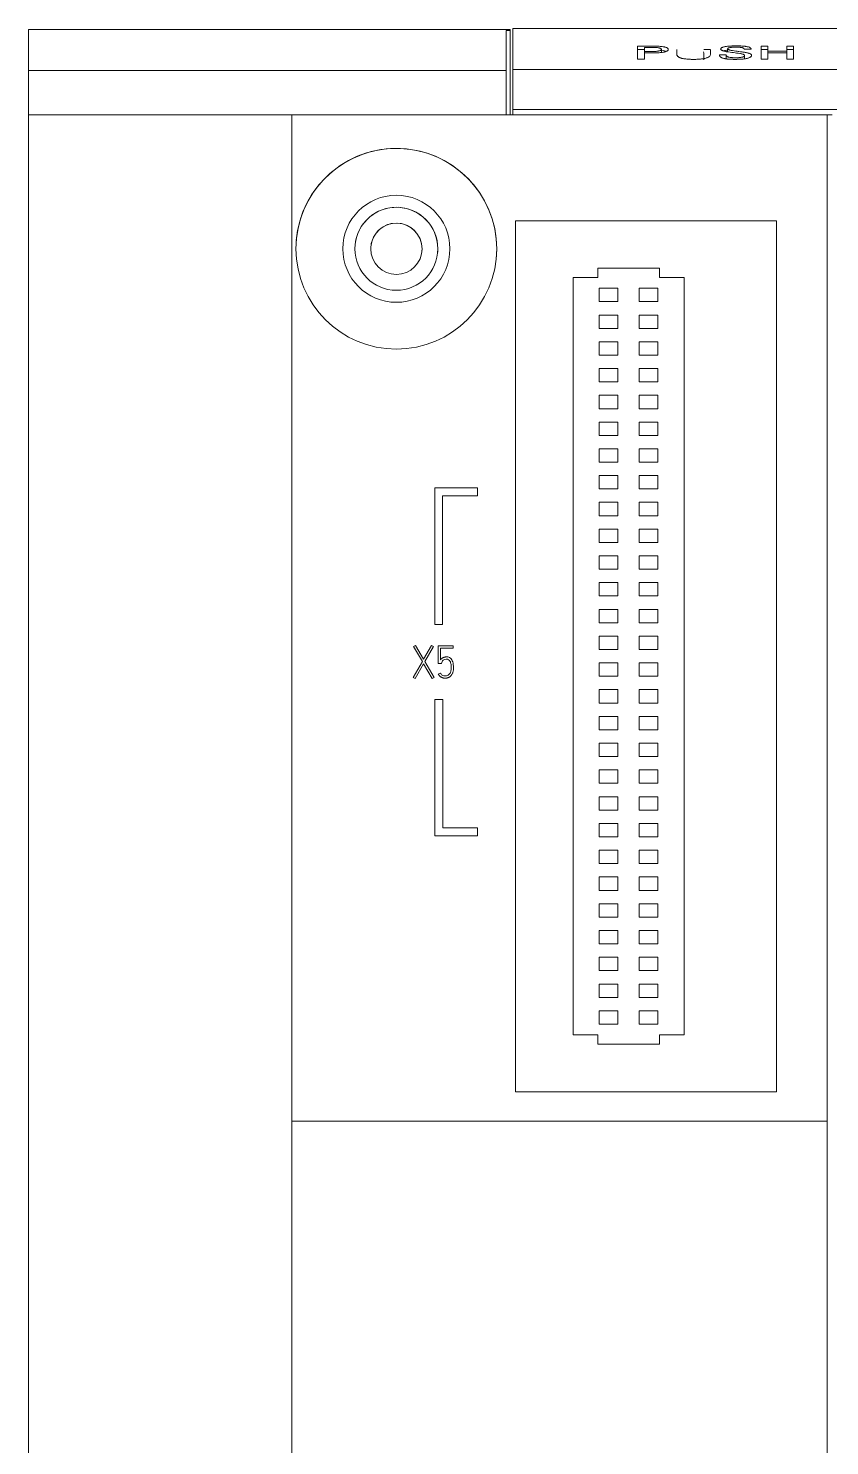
# Model space of a CAD drawing. Header units: millimetres. Extents: x 0 to 594, y 0 to 420.
# Drawn here: x 255.4 to 285.4, y 304.8 to 357.8 of the extents above; entities that cross this region are included whole.
import ezdxf

# ---------------------------------------------------------------- set-up
doc = ezdxf.new("R2010")
doc.units = ezdxf.units.MM
doc.layers.add('1', color=7, linetype='Continuous')

msp = doc.modelspace()

# ---------------------------------------------------------------- linework, layer by layer
at = {"layer": '1', "color": 7, "linetype": 'Continuous', "lineweight": 13}
for p, q in [((255.418, 357.754), (255.418, 356.21)), ((255.418, 357.754), (273.418, 357.754)), ((273.272, 357.716), (273.272, 356.21)), ((273.272, 357.716), (273.418, 357.716)), ((273.418, 357.716), (273.418, 357.754)), ((273.418, 357.716), (273.418, 354.554)), ((273.518, 356.254), (273.518, 357.791)), ((288.518, 357.791), (273.518, 357.791)), ((278.181, 357.127), (278.181, 356.643)), ((278.435, 356.925), (278.435, 357.08)), ((279.069, 356.888), (279.069, 357.005)), ((280.905, 356.995), (280.651, 356.995)), ((281.547, 357.026), (281.547, 356.916)), ((282.161, 357.008), (282.161, 357.01)), ((282.161, 357.008), (282.427, 357.008)), ((282.797, 357.127), (282.797, 356.643)), ((283.052, 357.127), (282.797, 357.127)), ((283.052, 356.995), (282.797, 356.995)), ((283.052, 356.933), (283.052, 357.127)), ((283.757, 357.127), (283.757, 356.933)), ((284.012, 357.127), (283.757, 357.127)), ((284.012, 356.995), (283.757, 356.995)), ((284.012, 356.643), (284.012, 357.127)), ((278.181, 356.643), (278.435, 356.643)), ((278.435, 356.925), (278.435, 356.872)), ((278.435, 356.643), (278.435, 356.872)), ((279.647, 356.849), (279.647, 356.926)), ((280.651, 356.617), (280.651, 356.845)), ((281.495, 356.8), (281.24, 356.8)), ((281.494, 356.793), (281.494, 356.651)), ((282.181, 356.653), (282.181, 356.775)), ((282.797, 356.643), (283.052, 356.643)), ((283.052, 356.933), (283.052, 356.88)), ((283.757, 356.933), (283.052, 356.933)), ((283.052, 356.643), (283.052, 356.88)), ((283.052, 356.88), (283.757, 356.88)), ((283.757, 356.933), (283.757, 356.88)), ((283.757, 356.88), (283.757, 356.643)), ((283.757, 356.643), (284.012, 356.643)), ((255.418, 356.21), (255.418, 354.554)), ((255.418, 356.21), (273.272, 356.21)), ((273.272, 356.21), (273.272, 354.554)), ((273.518, 354.754), (273.518, 356.254)), ((273.518, 356.254), (288.518, 356.254)), ((265.268, 354.554), (255.418, 354.554)), ((255.418, 354.554), (255.418, 272.212)), ((285.268, 354.554), (265.268, 354.554)), ((265.268, 285.052), (265.268, 354.554)), ((273.518, 354.554), (273.518, 354.754)), ((273.518, 354.754), (288.518, 354.754)), ((285.448, 354.554), (285.268, 354.554)), ((285.268, 354.554), (285.268, 285.052)), ((273.618, 350.604), (273.618, 350.604)), ((283.368, 350.604), (273.618, 350.604)), ((273.618, 350.604), (273.618, 318.054)), ((283.368, 350.604), (273.618, 350.604)), ((283.368, 350.604), (283.368, 350.604)), ((283.368, 318.054), (283.368, 350.604)), ((278.994, 348.829), (276.694, 348.829)), ((276.694, 348.829), (276.694, 348.479)), ((278.994, 348.479), (278.994, 348.829)), ((275.769, 348.479), (275.769, 320.179)), ((276.694, 348.479), (275.769, 348.479)), ((276.744, 348.079), (276.744, 348.079)), ((277.444, 348.079), (276.744, 348.079)), ((276.744, 348.079), (276.744, 347.579)), ((277.444, 348.079), (276.744, 348.079)), ((277.444, 348.079), (277.444, 348.079)), ((277.444, 347.579), (277.444, 348.079)), ((278.244, 348.079), (278.244, 348.079)), ((278.944, 348.079), (278.244, 348.079)), ((278.244, 348.079), (278.244, 347.579)), ((278.944, 348.079), (278.244, 348.079)), ((278.944, 348.079), (278.944, 348.079)), ((278.944, 347.579), (278.944, 348.079)), ((279.919, 348.479), (278.994, 348.479)), ((279.919, 320.179), (279.919, 348.479)), ((276.744, 347.579), (277.444, 347.579)), ((278.244, 347.579), (278.944, 347.579)), ((276.744, 347.079), (276.744, 347.079)), ((277.444, 347.079), (276.744, 347.079)), ((276.744, 347.079), (276.744, 346.579)), ((277.444, 347.079), (276.744, 347.079)), ((277.444, 347.079), (277.444, 347.079)), ((277.444, 346.579), (277.444, 347.079)), ((278.244, 347.079), (278.244, 347.079)), ((278.944, 347.079), (278.244, 347.079)), ((278.244, 347.079), (278.244, 346.579)), ((278.944, 347.079), (278.244, 347.079)), ((278.944, 347.079), (278.944, 347.079)), ((278.944, 346.579), (278.944, 347.079)), ((276.744, 346.579), (277.444, 346.579)), ((278.244, 346.579), (278.944, 346.579)), ((276.744, 346.079), (276.744, 346.079)), ((277.444, 346.079), (276.744, 346.079)), ((276.744, 346.079), (276.744, 345.579)), ((277.444, 346.079), (276.744, 346.079)), ((277.444, 346.079), (277.444, 346.079)), ((277.444, 345.579), (277.444, 346.079)), ((278.244, 346.079), (278.244, 346.079)), ((278.944, 346.079), (278.244, 346.079)), ((278.244, 346.079), (278.244, 345.579)), ((278.944, 346.079), (278.244, 346.079)), ((278.944, 346.079), (278.944, 346.079)), ((278.944, 345.579), (278.944, 346.079)), ((276.744, 345.579), (277.444, 345.579)), ((278.244, 345.579), (278.944, 345.579)), ((276.744, 345.079), (276.744, 345.079)), ((277.444, 345.079), (276.744, 345.079)), ((276.744, 345.079), (276.744, 344.579)), ((277.444, 345.079), (276.744, 345.079)), ((277.444, 345.079), (277.444, 345.079)), ((277.444, 344.579), (277.444, 345.079)), ((278.244, 345.079), (278.244, 345.079)), ((278.944, 345.079), (278.244, 345.079)), ((278.244, 345.079), (278.244, 344.579)), ((278.944, 345.079), (278.244, 345.079)), ((278.944, 345.079), (278.944, 345.079)), ((278.944, 344.579), (278.944, 345.079)), ((276.744, 344.579), (277.444, 344.579)), ((278.244, 344.579), (278.944, 344.579)), ((276.744, 344.079), (276.744, 344.079)), ((277.444, 344.079), (276.744, 344.079)), ((276.744, 344.079), (276.744, 343.579)), ((277.444, 344.079), (276.744, 344.079)), ((277.444, 344.079), (277.444, 344.079)), ((277.444, 343.579), (277.444, 344.079)), ((278.244, 344.079), (278.244, 344.079)), ((278.944, 344.079), (278.244, 344.079)), ((278.244, 344.079), (278.244, 343.579)), ((278.944, 344.079), (278.244, 344.079)), ((278.944, 344.079), (278.944, 344.079)), ((278.944, 343.579), (278.944, 344.079)), ((276.744, 343.579), (277.444, 343.579)), ((278.244, 343.579), (278.944, 343.579)), ((276.744, 343.079), (276.744, 343.079)), ((277.444, 343.079), (276.744, 343.079)), ((276.744, 343.079), (276.744, 342.579)), ((277.444, 343.079), (276.744, 343.079)), ((277.444, 343.079), (277.444, 343.079)), ((277.444, 342.579), (277.444, 343.079)), ((278.244, 343.079), (278.244, 343.079)), ((278.944, 343.079), (278.244, 343.079)), ((278.244, 343.079), (278.244, 342.579)), ((278.944, 343.079), (278.244, 343.079)), ((278.944, 343.079), (278.944, 343.079)), ((278.944, 342.579), (278.944, 343.079)), ((276.744, 342.579), (277.444, 342.579)), ((278.244, 342.579), (278.944, 342.579)), ((276.744, 342.079), (276.744, 342.079)), ((277.444, 342.079), (276.744, 342.079)), ((276.744, 342.079), (276.744, 341.579)), ((277.444, 342.079), (276.744, 342.079)), ((277.444, 342.079), (277.444, 342.079)), ((277.444, 341.579), (277.444, 342.079)), ((278.244, 342.079), (278.244, 342.079)), ((278.944, 342.079), (278.244, 342.079)), ((278.244, 342.079), (278.244, 341.579)), ((278.944, 342.079), (278.244, 342.079)), ((278.944, 342.079), (278.944, 342.079)), ((278.944, 341.579), (278.944, 342.079)), ((276.744, 341.579), (277.444, 341.579)), ((276.744, 341.079), (276.744, 341.079)), ((277.444, 341.079), (276.744, 341.079)), ((276.744, 341.079), (276.744, 340.579)), ((277.444, 341.079), (276.744, 341.079)), ((277.444, 341.079), (277.444, 341.079)), ((277.444, 340.579), (277.444, 341.079)), ((278.244, 341.579), (278.944, 341.579)), ((278.244, 341.079), (278.244, 341.079)), ((278.944, 341.079), (278.244, 341.079)), ((278.244, 341.079), (278.244, 340.579)), ((278.944, 341.079), (278.244, 341.079)), ((278.944, 341.079), (278.944, 341.079)), ((278.944, 340.579), (278.944, 341.079)), ((270.607, 340.621), (270.607, 335.515)), ((272.198, 340.621), (270.607, 340.621)), ((272.198, 340.32), (272.198, 340.621)), ((276.744, 340.579), (277.444, 340.579)), ((278.244, 340.579), (278.944, 340.579)), ((270.898, 340.32), (270.898, 340.32)), ((270.898, 340.32), (272.198, 340.32)), ((270.898, 335.515), (270.898, 340.32)), ((270.898, 340.32), (272.198, 340.32)), ((272.198, 340.32), (272.198, 340.32)), ((276.744, 340.079), (276.744, 340.079)), ((277.444, 340.079), (276.744, 340.079)), ((276.744, 340.079), (276.744, 339.579)), ((277.444, 340.079), (276.744, 340.079)), ((277.444, 340.079), (277.444, 340.079)), ((277.444, 339.579), (277.444, 340.079)), ((278.244, 340.079), (278.244, 340.079)), ((278.944, 340.079), (278.244, 340.079)), ((278.244, 340.079), (278.244, 339.579)), ((278.944, 340.079), (278.244, 340.079)), ((278.944, 340.079), (278.944, 340.079)), ((278.944, 339.579), (278.944, 340.079)), ((276.744, 339.579), (277.444, 339.579)), ((278.244, 339.579), (278.944, 339.579)), ((276.744, 339.079), (276.744, 339.079)), ((277.444, 339.079), (276.744, 339.079)), ((276.744, 339.079), (276.744, 338.579)), ((277.444, 339.079), (276.744, 339.079)), ((277.444, 339.079), (277.444, 339.079)), ((277.444, 338.579), (277.444, 339.079)), ((278.244, 339.079), (278.244, 339.079)), ((278.944, 339.079), (278.244, 339.079)), ((278.244, 339.079), (278.244, 338.579)), ((278.944, 339.079), (278.244, 339.079)), ((278.944, 339.079), (278.944, 339.079)), ((278.944, 338.579), (278.944, 339.079)), ((276.744, 338.579), (277.444, 338.579)), ((278.244, 338.579), (278.944, 338.579)), ((276.744, 338.079), (276.744, 338.079)), ((277.444, 338.079), (276.744, 338.079)), ((276.744, 338.079), (276.744, 337.579)), ((277.444, 338.079), (276.744, 338.079)), ((277.444, 338.079), (277.444, 338.079)), ((277.444, 337.579), (277.444, 338.079)), ((278.244, 338.079), (278.244, 338.079)), ((278.944, 338.079), (278.244, 338.079)), ((278.244, 338.079), (278.244, 337.579)), ((278.944, 338.079), (278.244, 338.079)), ((278.944, 338.079), (278.944, 338.079)), ((278.944, 337.579), (278.944, 338.079)), ((276.744, 337.579), (277.444, 337.579)), ((278.244, 337.579), (278.944, 337.579)), ((276.744, 337.079), (276.744, 337.079)), ((277.444, 337.079), (276.744, 337.079)), ((276.744, 337.079), (276.744, 336.579)), ((277.444, 337.079), (276.744, 337.079)), ((277.444, 337.079), (277.444, 337.079)), ((277.444, 336.579), (277.444, 337.079)), ((278.244, 337.079), (278.244, 337.079)), ((278.944, 337.079), (278.244, 337.079)), ((278.244, 337.079), (278.244, 336.579)), ((278.944, 337.079), (278.244, 337.079)), ((278.944, 337.079), (278.944, 337.079)), ((278.944, 336.579), (278.944, 337.079)), ((276.744, 336.579), (277.444, 336.579)), ((278.244, 336.579), (278.944, 336.579)), ((276.744, 336.079), (276.744, 336.079)), ((277.444, 336.079), (276.744, 336.079)), ((276.744, 336.079), (276.744, 335.579)), ((277.444, 336.079), (276.744, 336.079)), ((277.444, 336.079), (277.444, 336.079)), ((277.444, 335.579), (277.444, 336.079)), ((278.244, 336.079), (278.244, 336.079)), ((278.944, 336.079), (278.244, 336.079)), ((278.244, 336.079), (278.244, 335.579)), ((278.944, 336.079), (278.244, 336.079)), ((278.944, 336.079), (278.944, 336.079)), ((278.944, 335.579), (278.944, 336.079)), ((270.607, 335.515), (270.898, 335.515)), ((270.607, 335.515), (270.898, 335.515)), ((270.607, 335.515), (270.607, 335.515)), ((270.898, 335.515), (270.898, 335.515)), ((276.744, 335.579), (277.444, 335.579)), ((278.244, 335.579), (278.944, 335.579)), ((269.886, 334.735), (269.814, 334.694)), ((270.186, 334.216), (269.886, 334.735)), ((270.48, 334.735), (270.186, 334.216)), ((270.555, 334.694), (270.48, 334.735)), ((276.744, 335.079), (276.744, 335.079)), ((277.444, 335.079), (276.744, 335.079)), ((276.744, 335.079), (276.744, 334.579)), ((277.444, 335.079), (276.744, 335.079)), ((277.444, 335.079), (277.444, 335.079)), ((277.444, 334.579), (277.444, 335.079)), ((278.244, 335.079), (278.244, 335.079)), ((278.944, 335.079), (278.244, 335.079)), ((278.244, 335.079), (278.244, 334.579)), ((278.944, 335.079), (278.244, 335.079)), ((278.944, 335.079), (278.944, 335.079)), ((278.944, 334.579), (278.944, 335.079)), ((269.814, 334.694), (270.139, 334.133)), ((269.814, 334.694), (269.814, 334.694)), ((269.814, 334.694), (270.139, 334.133)), ((270.236, 334.131), (270.555, 334.694)), ((270.236, 334.131), (270.555, 334.694)), ((270.555, 334.694), (270.555, 334.694)), ((270.733, 334.058), (270.733, 334.717)), ((270.733, 334.717), (271.287, 334.717)), ((270.816, 334.634), (270.816, 334.634)), ((271.287, 334.634), (270.816, 334.634)), ((270.816, 334.634), (270.816, 334.191)), ((271.287, 334.634), (270.816, 334.634)), ((271.287, 334.717), (271.287, 334.634)), ((271.287, 334.634), (271.287, 334.634)), ((276.744, 334.579), (277.444, 334.579)), ((278.244, 334.579), (278.944, 334.579)), ((270.139, 334.133), (269.801, 333.539)), ((269.874, 333.497), (270.187, 334.048)), ((269.874, 333.497), (270.187, 334.048)), ((270.187, 334.048), (270.507, 333.497)), ((270.187, 334.048), (270.187, 334.048)), ((270.187, 334.048), (270.507, 333.497)), ((270.58, 333.539), (270.236, 334.131)), ((270.733, 334.058), (270.733, 334.058)), ((270.86, 334.058), (270.733, 334.058)), ((270.86, 334.058), (270.733, 334.058)), ((270.736, 333.664), (270.813, 333.699)), ((270.736, 333.664), (270.736, 333.664)), ((270.86, 334.058), (270.86, 334.058)), ((271.302, 333.842), (271.302, 333.842)), ((276.744, 334.079), (276.744, 334.079)), ((277.444, 334.079), (276.744, 334.079)), ((276.744, 334.079), (276.744, 333.579)), ((277.444, 334.079), (276.744, 334.079)), ((277.444, 334.079), (277.444, 334.079)), ((277.444, 333.579), (277.444, 334.079)), ((278.244, 334.079), (278.244, 334.079)), ((278.944, 334.079), (278.244, 334.079)), ((278.244, 334.079), (278.244, 333.579)), ((278.944, 334.079), (278.244, 334.079)), ((278.944, 334.079), (278.944, 334.079)), ((278.944, 333.579), (278.944, 334.079)), ((269.801, 333.539), (269.874, 333.497)), ((269.801, 333.539), (269.874, 333.497)), ((269.801, 333.539), (269.801, 333.539)), ((269.874, 333.497), (269.874, 333.497)), ((270.507, 333.497), (270.58, 333.539)), ((270.507, 333.497), (270.58, 333.539)), ((270.507, 333.497), (270.507, 333.497)), ((270.58, 333.539), (270.58, 333.539)), ((276.744, 333.579), (277.444, 333.579)), ((278.244, 333.579), (278.944, 333.579)), ((270.601, 332.717), (270.601, 327.617)), ((270.902, 332.717), (270.601, 332.717)), ((270.902, 327.917), (270.902, 332.717)), ((276.744, 333.079), (276.744, 333.079)), ((277.444, 333.079), (276.744, 333.079)), ((276.744, 333.079), (276.744, 332.579)), ((277.444, 333.079), (276.744, 333.079)), ((277.444, 333.079), (277.444, 333.079)), ((277.444, 332.579), (277.444, 333.079)), ((278.244, 333.079), (278.244, 333.079)), ((278.944, 333.079), (278.244, 333.079)), ((278.244, 333.079), (278.244, 332.579)), ((278.944, 333.079), (278.244, 333.079)), ((278.944, 333.079), (278.944, 333.079)), ((278.944, 332.579), (278.944, 333.079)), ((276.744, 332.579), (277.444, 332.579)), ((276.744, 332.079), (276.744, 332.079)), ((277.444, 332.079), (276.744, 332.079)), ((276.744, 332.079), (276.744, 331.579)), ((277.444, 332.079), (276.744, 332.079)), ((277.444, 332.079), (277.444, 332.079)), ((277.444, 331.579), (277.444, 332.079)), ((278.244, 332.579), (278.944, 332.579)), ((278.244, 332.079), (278.244, 332.079)), ((278.944, 332.079), (278.244, 332.079)), ((278.244, 332.079), (278.244, 331.579)), ((278.944, 332.079), (278.244, 332.079)), ((278.944, 332.079), (278.944, 332.079)), ((278.944, 331.579), (278.944, 332.079)), ((276.744, 331.579), (277.444, 331.579)), ((278.244, 331.579), (278.944, 331.579)), ((276.744, 331.079), (276.744, 331.079)), ((277.444, 331.079), (276.744, 331.079)), ((276.744, 331.079), (276.744, 330.579)), ((277.444, 331.079), (276.744, 331.079)), ((277.444, 331.079), (277.444, 331.079)), ((277.444, 330.579), (277.444, 331.079)), ((278.244, 331.079), (278.244, 331.079)), ((278.944, 331.079), (278.244, 331.079)), ((278.244, 331.079), (278.244, 330.579)), ((278.944, 331.079), (278.244, 331.079)), ((278.944, 331.079), (278.944, 331.079)), ((278.944, 330.579), (278.944, 331.079)), ((276.744, 330.579), (277.444, 330.579)), ((278.244, 330.579), (278.944, 330.579)), ((276.744, 330.079), (276.744, 330.079)), ((277.444, 330.079), (276.744, 330.079)), ((276.744, 330.079), (276.744, 329.579)), ((277.444, 330.079), (276.744, 330.079)), ((277.444, 330.079), (277.444, 330.079)), ((277.444, 329.579), (277.444, 330.079)), ((278.244, 330.079), (278.244, 330.079)), ((278.944, 330.079), (278.244, 330.079)), ((278.244, 330.079), (278.244, 329.579)), ((278.944, 330.079), (278.244, 330.079)), ((278.944, 330.079), (278.944, 330.079)), ((278.944, 329.579), (278.944, 330.079)), ((276.744, 329.579), (277.444, 329.579)), ((278.244, 329.579), (278.944, 329.579)), ((276.744, 329.079), (276.744, 329.079)), ((277.444, 329.079), (276.744, 329.079)), ((276.744, 329.079), (276.744, 328.579)), ((277.444, 329.079), (276.744, 329.079)), ((277.444, 329.079), (277.444, 329.079)), ((277.444, 328.579), (277.444, 329.079)), ((278.244, 329.079), (278.244, 329.079)), ((278.944, 329.079), (278.244, 329.079)), ((278.244, 329.079), (278.244, 328.579)), ((278.944, 329.079), (278.244, 329.079)), ((278.944, 329.079), (278.944, 329.079)), ((278.944, 328.579), (278.944, 329.079)), ((276.744, 328.579), (277.444, 328.579)), ((278.244, 328.579), (278.944, 328.579)), ((272.201, 327.917), (270.902, 327.917)), ((272.201, 327.617), (272.201, 327.917)), ((276.744, 328.079), (276.744, 328.079)), ((277.444, 328.079), (276.744, 328.079)), ((276.744, 328.079), (276.744, 327.579)), ((277.444, 328.079), (276.744, 328.079)), ((277.444, 328.079), (277.444, 328.079)), ((277.444, 327.579), (277.444, 328.079)), ((278.244, 328.079), (278.244, 328.079)), ((278.944, 328.079), (278.244, 328.079)), ((278.244, 328.079), (278.244, 327.579)), ((278.944, 328.079), (278.244, 328.079)), ((278.944, 328.079), (278.944, 328.079)), ((278.944, 327.579), (278.944, 328.079)), ((270.601, 327.617), (272.201, 327.617)), ((270.601, 327.617), (272.201, 327.617)), ((270.601, 327.617), (270.601, 327.617)), ((272.201, 327.617), (272.201, 327.617)), ((276.744, 327.579), (277.444, 327.579)), ((278.244, 327.579), (278.944, 327.579)), ((276.744, 327.079), (276.744, 327.079)), ((277.444, 327.079), (276.744, 327.079)), ((276.744, 327.079), (276.744, 326.579)), ((277.444, 327.079), (276.744, 327.079)), ((277.444, 327.079), (277.444, 327.079)), ((277.444, 326.579), (277.444, 327.079)), ((278.244, 327.079), (278.244, 327.079)), ((278.944, 327.079), (278.244, 327.079)), ((278.244, 327.079), (278.244, 326.579)), ((278.944, 327.079), (278.244, 327.079)), ((278.944, 327.079), (278.944, 327.079)), ((278.944, 326.579), (278.944, 327.079)), ((276.744, 326.579), (277.444, 326.579)), ((278.244, 326.579), (278.944, 326.579)), ((276.744, 326.079), (276.744, 326.079)), ((277.444, 326.079), (276.744, 326.079)), ((276.744, 326.079), (276.744, 325.579)), ((277.444, 326.079), (276.744, 326.079)), ((277.444, 326.079), (277.444, 326.079)), ((277.444, 325.579), (277.444, 326.079)), ((278.244, 326.079), (278.244, 326.079)), ((278.944, 326.079), (278.244, 326.079)), ((278.244, 326.079), (278.244, 325.579)), ((278.944, 326.079), (278.244, 326.079)), ((278.944, 326.079), (278.944, 326.079)), ((278.944, 325.579), (278.944, 326.079)), ((276.744, 325.579), (277.444, 325.579)), ((278.244, 325.579), (278.944, 325.579)), ((276.744, 325.079), (276.744, 325.079)), ((277.444, 325.079), (276.744, 325.079)), ((276.744, 325.079), (276.744, 324.579)), ((277.444, 325.079), (276.744, 325.079)), ((277.444, 325.079), (277.444, 325.079)), ((277.444, 324.579), (277.444, 325.079)), ((278.244, 325.079), (278.244, 325.079)), ((278.944, 325.079), (278.244, 325.079)), ((278.244, 325.079), (278.244, 324.579)), ((278.944, 325.079), (278.244, 325.079)), ((278.944, 325.079), (278.944, 325.079)), ((278.944, 324.579), (278.944, 325.079)), ((276.744, 324.579), (277.444, 324.579)), ((278.244, 324.579), (278.944, 324.579)), ((276.744, 324.079), (276.744, 324.079)), ((277.444, 324.079), (276.744, 324.079)), ((276.744, 324.079), (276.744, 323.579)), ((277.444, 324.079), (276.744, 324.079)), ((277.444, 324.079), (277.444, 324.079)), ((277.444, 323.579), (277.444, 324.079)), ((278.244, 324.079), (278.244, 324.079)), ((278.944, 324.079), (278.244, 324.079)), ((278.244, 324.079), (278.244, 323.579)), ((278.944, 324.079), (278.244, 324.079)), ((278.944, 324.079), (278.944, 324.079)), ((278.944, 323.579), (278.944, 324.079)), ((276.744, 323.579), (277.444, 323.579)), ((276.744, 323.079), (276.744, 323.079)), ((277.444, 323.079), (276.744, 323.079)), ((276.744, 323.079), (276.744, 322.579)), ((277.444, 323.079), (276.744, 323.079)), ((277.444, 323.079), (277.444, 323.079)), ((277.444, 322.579), (277.444, 323.079)), ((278.244, 323.579), (278.944, 323.579)), ((278.244, 323.079), (278.244, 323.079)), ((278.944, 323.079), (278.244, 323.079)), ((278.244, 323.079), (278.244, 322.579)), ((278.944, 323.079), (278.244, 323.079)), ((278.944, 323.079), (278.944, 323.079)), ((278.944, 322.579), (278.944, 323.079)), ((276.744, 322.579), (277.444, 322.579)), ((278.244, 322.579), (278.944, 322.579)), ((276.744, 322.079), (276.744, 322.079)), ((277.444, 322.079), (276.744, 322.079)), ((276.744, 322.079), (276.744, 321.579)), ((277.444, 322.079), (276.744, 322.079)), ((277.444, 322.079), (277.444, 322.079)), ((277.444, 321.579), (277.444, 322.079)), ((278.244, 322.079), (278.244, 322.079)), ((278.944, 322.079), (278.244, 322.079)), ((278.244, 322.079), (278.244, 321.579)), ((278.944, 322.079), (278.244, 322.079)), ((278.944, 322.079), (278.944, 322.079)), ((278.944, 321.579), (278.944, 322.079)), ((276.744, 321.579), (277.444, 321.579)), ((278.244, 321.579), (278.944, 321.579)), ((276.744, 321.079), (276.744, 321.079)), ((277.444, 321.079), (276.744, 321.079)), ((276.744, 321.079), (276.744, 320.579)), ((277.444, 321.079), (276.744, 321.079)), ((277.444, 321.079), (277.444, 321.079)), ((277.444, 320.579), (277.444, 321.079)), ((278.244, 321.079), (278.244, 321.079)), ((278.944, 321.079), (278.244, 321.079)), ((278.244, 321.079), (278.244, 320.579)), ((278.944, 321.079), (278.244, 321.079)), ((278.944, 321.079), (278.944, 321.079)), ((278.944, 320.579), (278.944, 321.079)), ((276.744, 320.579), (277.444, 320.579)), ((278.244, 320.579), (278.944, 320.579)), ((275.769, 320.179), (276.694, 320.179)), ((275.769, 320.179), (275.769, 320.179)), ((275.769, 320.179), (276.694, 320.179)), ((276.694, 320.179), (276.694, 320.179)), ((276.694, 320.179), (276.694, 319.829)), ((278.994, 320.179), (278.994, 320.179)), ((278.994, 320.179), (279.919, 320.179)), ((278.994, 319.829), (278.994, 320.179)), ((278.994, 320.179), (279.919, 320.179)), ((279.919, 320.179), (279.919, 320.179)), ((276.694, 319.829), (276.694, 319.829)), ((276.694, 319.829), (278.994, 319.829)), ((276.694, 319.829), (278.994, 319.829)), ((278.994, 319.829), (278.994, 319.829)), ((273.618, 318.054), (283.368, 318.054)), ((265.268, 316.954), (285.268, 316.954))]:
    msp.add_line(p, q, dxfattribs=at)
for radius in [3.75, 2, 1.55, 0.959]:
    msp.add_circle((269.168, 349.554), radius, dxfattribs=at)
for radius, start, end in [(3.75, 0, 175.3031), (1.55, 0, 175.3031), (0.959, 0, 175.3031), (0.959, 355.2975, 0), (1.55, 355.2975, 0), (3.75, 355.2975, 0)]:
    msp.add_arc((269.168, 349.554), radius, start, end, dxfattribs=at)
for points, knots in [([(278.435, 356.872), (278.492, 356.872), (278.548, 356.872), (278.633, 356.872), (278.662, 356.872), (278.704, 356.872), (278.718, 356.872), (278.747, 356.872), (278.761, 356.871), (278.789, 356.872), (278.803, 356.872), (278.832, 356.872), (278.86, 356.873), (278.888, 356.874), (278.917, 356.875), (278.931, 356.876), (278.972, 356.878), (278.999, 356.881), (279.038, 356.885), (279.051, 356.886), (279.077, 356.889), (279.089, 356.891), (279.125, 356.897), (279.148, 356.901), (279.18, 356.908), (279.19, 356.91), (279.209, 356.915), (279.218, 356.918), (279.244, 356.926), (279.259, 356.932), (279.278, 356.941), (279.283, 356.944), (279.294, 356.95), (279.298, 356.953), (279.311, 356.963), (279.317, 356.969), (279.323, 356.979), (279.325, 356.982), (279.327, 356.989), (279.328, 356.992), (279.33, 357.002), (279.329, 357.008), (279.325, 357.021), (279.323, 357.027), (279.314, 357.04), (279.309, 357.046), (279.297, 357.055), (279.293, 357.058), (279.283, 357.064), (279.277, 357.067), (279.259, 357.075), (279.245, 357.081), (279.22, 357.088), (279.211, 357.091), (279.192, 357.096), (279.183, 357.098), (279.151, 357.104), (279.128, 357.107), (279.079, 357.114), (279.053, 357.116), (279, 357.121), (278.972, 357.122), (278.916, 357.125), (278.888, 357.126), (278.803, 357.128), (278.747, 357.128), (278.662, 357.127), (278.633, 357.127), (278.577, 357.127), (278.548, 357.127), (278.464, 357.127), (278.407, 357.127), (278.294, 357.127), (278.237, 357.127), (278.181, 357.127)], [0, 0, 0, 0, 0.0625, 0.0625, 0.09375, 0.09375, 0.109375, 0.109375, 0.125, 0.125, 0.140625, 0.140625, 0.15625, 0.171875, 0.171875, 0.1875, 0.1875, 0.21875, 0.21875, 0.234375, 0.234375, 0.25, 0.25, 0.28125, 0.28125, 0.296875, 0.296875, 0.3125, 0.3125, 0.34375, 0.34375, 0.359375, 0.359375, 0.375, 0.375, 0.40625, 0.40625, 0.421875, 0.421875, 0.4375, 0.4375, 0.46875, 0.46875, 0.5, 0.5, 0.53125, 0.53125, 0.546875, 0.546875, 0.5625, 0.5625, 0.59375, 0.59375, 0.609375, 0.609375, 0.625, 0.625, 0.65625, 0.65625, 0.6875, 0.6875, 0.71875, 0.71875, 0.75, 0.75, 0.8125, 0.8125, 0.84375, 0.84375, 0.875, 0.875, 0.9375, 0.9375, 1, 1, 1, 1]), ([(278.435, 356.995), (278.426, 356.995), (278.341, 356.995), (278.256, 356.995), (278.181, 356.995)], [0, 0, 0, 0, 0.107306, 1, 1, 1, 1]), ([(278.435, 357.08), (278.47, 357.08), (278.523, 357.08), (278.576, 357.08), (278.611, 357.08), (278.629, 357.08), (278.664, 357.08), (278.682, 357.08), (278.717, 357.08), (278.735, 357.08), (278.77, 357.08), (278.788, 357.08), (278.814, 357.08), (278.823, 357.079), (278.841, 357.079), (278.849, 357.078), (278.866, 357.077), (278.874, 357.077), (278.891, 357.076), (278.899, 357.075), (278.922, 357.072), (278.937, 357.07), (278.958, 357.066), (278.964, 357.065), (278.977, 357.062), (278.983, 357.061), (279, 357.057), (279.011, 357.054), (279.024, 357.049), (279.029, 357.047), (279.036, 357.043), (279.04, 357.042), (279.049, 357.036), (279.054, 357.032), (279.06, 357.027), (279.061, 357.025), (279.064, 357.021), (279.068, 357.015), (279.07, 357.005), (279.068, 356.997), (279.064, 356.989), (279.062, 356.985), (279.054, 356.977), (279.049, 356.973), (279.04, 356.967), (279.036, 356.966), (279.028, 356.962), (279.024, 356.96), (279.01, 356.955), (279, 356.952), (278.981, 356.947), (278.975, 356.946), (278.961, 356.943), (278.948, 356.94), (278.933, 356.938), (278.918, 356.936), (278.91, 356.935), (278.886, 356.932), (278.87, 356.931), (278.844, 356.929), (278.836, 356.928), (278.819, 356.928), (278.81, 356.927), (278.784, 356.926), (278.766, 356.926), (278.714, 356.925), (278.679, 356.925), (278.609, 356.925), (278.575, 356.925), (278.505, 356.925), (278.47, 356.925), (278.435, 356.925)], [0, 0, 0, 0, 0.0625, 0.09375, 0.09375, 0.125, 0.125, 0.15625, 0.15625, 0.1875, 0.1875, 0.21875, 0.21875, 0.234375, 0.234375, 0.25, 0.25, 0.265625, 0.265625, 0.28125, 0.28125, 0.3125, 0.3125, 0.328125, 0.328125, 0.34375, 0.34375, 0.375, 0.375, 0.390625, 0.390625, 0.40625, 0.40625, 0.4375, 0.4375, 0.453125, 0.453125, 0.46875, 0.5, 0.53125, 0.53125, 0.5625, 0.5625, 0.59375, 0.59375, 0.609375, 0.609375, 0.625, 0.625, 0.65625, 0.65625, 0.671875, 0.671875, 0.6875, 0.703125, 0.703125, 0.71875, 0.71875, 0.75, 0.75, 0.765625, 0.765625, 0.78125, 0.78125, 0.8125, 0.8125, 0.875, 0.875, 0.9375, 0.9375, 1, 1, 1, 1]), ([(279.248, 356.925), (279.231, 356.935), (279.185, 356.953), (279.124, 356.967), (279.087, 356.973)], [0, 0, 0, 0, 0.45179, 1, 1, 1, 1]), ([(279.645, 356.855), (279.645, 356.853), (279.645, 356.851), (279.645, 356.837), (279.646, 356.824), (279.651, 356.799), (279.656, 356.786), (279.666, 356.766), (279.67, 356.76), (279.681, 356.747), (279.687, 356.741), (279.701, 356.728), (279.71, 356.722), (279.73, 356.709), (279.741, 356.703), (279.767, 356.692), (279.782, 356.686), (279.806, 356.678), (279.814, 356.676), (279.832, 356.671), (279.842, 356.668), (279.87, 356.662), (279.891, 356.658), (279.924, 356.653), (279.935, 356.651), (279.958, 356.648), (279.97, 356.647), (280.005, 356.643), (280.029, 356.641), (280.077, 356.637), (280.102, 356.636), (280.139, 356.634), (280.152, 356.634), (280.177, 356.633), (280.19, 356.632), (280.227, 356.632), (280.278, 356.631), (280.327, 356.632), (280.377, 356.633), (280.402, 356.634), (280.439, 356.636), (280.452, 356.636), (280.476, 356.638), (280.489, 356.639), (280.525, 356.642), (280.549, 356.644), (280.596, 356.649), (280.618, 356.652), (280.661, 356.66), (280.681, 356.664), (280.718, 356.673), (280.736, 356.678), (280.76, 356.686), (280.768, 356.688), (280.782, 356.694), (280.803, 356.702), (280.821, 356.711), (280.836, 356.721), (280.841, 356.724), (280.85, 356.73), (280.854, 356.733), (280.873, 356.749), (280.882, 356.762), (280.896, 356.787), (280.9, 356.8), (280.905, 356.826), (280.905, 356.838), (280.905, 356.857), (280.905, 356.863), (280.905, 356.876), (280.905, 356.894), (280.905, 356.912), (280.905, 356.947), (280.905, 356.969), (280.905, 356.99)], [0, 0, 0, 0, 0.00789, 0.00789, 0.057825, 0.057825, 0.10776, 0.10776, 0.132727, 0.132727, 0.157695, 0.157695, 0.182663, 0.182663, 0.20763, 0.20763, 0.232598, 0.232598, 0.245081, 0.245081, 0.257565, 0.257565, 0.282533, 0.282533, 0.295016, 0.295016, 0.3075, 0.3075, 0.332468, 0.332468, 0.357435, 0.357435, 0.369919, 0.369919, 0.382403, 0.382403, 0.40737, 0.432338, 0.432338, 0.457306, 0.457306, 0.469789, 0.469789, 0.482273, 0.482273, 0.507241, 0.507241, 0.532208, 0.532208, 0.557176, 0.557176, 0.582143, 0.582143, 0.594627, 0.594627, 0.607111, 0.632078, 0.632078, 0.644562, 0.644562, 0.657046, 0.657046, 0.706981, 0.706981, 0.756916, 0.756916, 0.806851, 0.806851, 0.831819, 0.831819, 0.856786, 0.906721, 0.906721, 1, 1, 1, 1]), ([(279.647, 356.995), (279.647, 356.954), (279.647, 356.894), (279.647, 356.835), (279.647, 356.816)], [0, 0, 0, 0, 0.683112, 1, 1, 1, 1]), ([(281.24, 356.8), (281.239, 356.788), (281.241, 356.777), (281.249, 356.759), (281.252, 356.753), (281.259, 356.741), (281.264, 356.736), (281.272, 356.727), (281.275, 356.724), (281.282, 356.718), (281.285, 356.715), (281.297, 356.707), (281.307, 356.701), (281.329, 356.69), (281.341, 356.685), (281.369, 356.675), (281.384, 356.671), (281.409, 356.665), (281.418, 356.663), (281.436, 356.659), (281.446, 356.657), (281.475, 356.652), (281.495, 356.649), (281.527, 356.645), (281.538, 356.644), (281.559, 356.642), (281.57, 356.641), (281.603, 356.639), (281.626, 356.637), (281.693, 356.634), (281.738, 356.633), (281.807, 356.632), (281.83, 356.632), (281.875, 356.632), (281.898, 356.633), (281.966, 356.634), (282.011, 356.636), (282.101, 356.642), (282.144, 356.647), (282.205, 356.655), (282.224, 356.659), (282.262, 356.666), (282.279, 356.67), (282.312, 356.678), (282.327, 356.683), (282.354, 356.693), (282.366, 356.698), (282.388, 356.709), (282.397, 356.715), (282.409, 356.723), (282.412, 356.726), (282.418, 356.732), (282.421, 356.735), (282.429, 356.744), (282.433, 356.75), (282.438, 356.761), (282.44, 356.767), (282.441, 356.776), (282.441, 356.779), (282.44, 356.785), (282.44, 356.788), (282.437, 356.797), (282.434, 356.802), (282.425, 356.814), (282.419, 356.819), (282.404, 356.83), (282.395, 356.836), (282.374, 356.846), (282.363, 356.851), (282.343, 356.858), (282.337, 356.86), (282.323, 356.865), (282.315, 356.867), (282.293, 356.873), (282.276, 356.877), (282.242, 356.884), (282.224, 356.888), (282.186, 356.894), (282.166, 356.897), (282.127, 356.903), (282.107, 356.905), (282.047, 356.914), (281.988, 356.922), (281.928, 356.93), (281.888, 356.936), (281.868, 356.938), (281.808, 356.946), (281.768, 356.952), (281.712, 356.961), (281.694, 356.964), (281.659, 356.971), (281.642, 356.975), (281.619, 356.981), (281.612, 356.983), (281.598, 356.987), (281.592, 356.989), (281.58, 356.994), (281.575, 356.996), (281.566, 357.001), (281.562, 357.003), (281.553, 357.011), (281.549, 357.016), (281.547, 357.024), (281.547, 357.027), (281.548, 357.032), (281.549, 357.034), (281.552, 357.039), (281.555, 357.042), (281.561, 357.047), (281.564, 357.049), (281.577, 357.057), (281.588, 357.061), (281.616, 357.069), (281.632, 357.073), (281.66, 357.077), (281.67, 357.079), (281.69, 357.081), (281.701, 357.082), (281.722, 357.084), (281.733, 357.085), (281.756, 357.086), (281.767, 357.087), (281.801, 357.088), (281.824, 357.088), (281.859, 357.088), (281.87, 357.088), (281.893, 357.088), (281.905, 357.088), (281.939, 357.087), (281.962, 357.086), (281.995, 357.084), (282.005, 357.083), (282.026, 357.08), (282.036, 357.079), (282.051, 357.077), (282.055, 357.076), (282.064, 357.075), (282.069, 357.074), (282.082, 357.071), (282.089, 357.069), (282.104, 357.065), (282.11, 357.063), (282.121, 357.059), (282.126, 357.056), (282.138, 357.049), (282.144, 357.044), (282.153, 357.034), (282.156, 357.029), (282.161, 357.018), (282.162, 357.013), (282.161, 357.008)], [0, 0, 0, 0, 0.03125, 0.03125, 0.046875, 0.046875, 0.0625, 0.0625, 0.070313, 0.070313, 0.078125, 0.078125, 0.09375, 0.09375, 0.109375, 0.109375, 0.125, 0.125, 0.132813, 0.132813, 0.140625, 0.140625, 0.15625, 0.15625, 0.164063, 0.164063, 0.171875, 0.171875, 0.1875, 0.1875, 0.21875, 0.21875, 0.234375, 0.234375, 0.25, 0.25, 0.28125, 0.28125, 0.3125, 0.3125, 0.328125, 0.328125, 0.34375, 0.34375, 0.359375, 0.359375, 0.375, 0.375, 0.390625, 0.390625, 0.398437, 0.398437, 0.40625, 0.40625, 0.421875, 0.421875, 0.4375, 0.4375, 0.445312, 0.445312, 0.453125, 0.453125, 0.46875, 0.46875, 0.484375, 0.484375, 0.5, 0.5, 0.515625, 0.515625, 0.523438, 0.523438, 0.53125, 0.53125, 0.546875, 0.546875, 0.5625, 0.5625, 0.578125, 0.578125, 0.59375, 0.59375, 0.625, 0.640625, 0.640625, 0.65625, 0.65625, 0.6875, 0.6875, 0.703125, 0.703125, 0.71875, 0.71875, 0.726563, 0.726563, 0.734375, 0.734375, 0.742188, 0.742188, 0.75, 0.75, 0.765625, 0.765625, 0.773438, 0.773438, 0.78125, 0.78125, 0.789063, 0.789063, 0.796875, 0.796875, 0.8125, 0.8125, 0.828125, 0.828125, 0.835938, 0.835938, 0.84375, 0.84375, 0.851563, 0.851563, 0.859375, 0.859375, 0.875, 0.875, 0.882813, 0.882813, 0.890625, 0.890625, 0.90625, 0.90625, 0.914063, 0.914063, 0.921875, 0.921875, 0.925781, 0.925781, 0.929688, 0.929688, 0.9375, 0.9375, 0.945313, 0.945313, 0.953125, 0.953125, 0.96875, 0.96875, 0.984375, 0.984375, 1, 1, 1, 1]), ([(282.427, 357.008), (282.428, 357.018), (282.425, 357.029), (282.415, 357.044), (282.411, 357.049), (282.402, 357.059), (282.396, 357.064), (282.382, 357.073), (282.373, 357.078), (282.353, 357.087), (282.341, 357.091), (282.32, 357.097), (282.313, 357.099), (282.298, 357.103), (282.29, 357.104), (282.266, 357.11), (282.248, 357.113), (282.22, 357.117), (282.21, 357.118), (282.191, 357.121), (282.181, 357.122), (282.15, 357.125), (282.128, 357.127), (282.084, 357.13), (282.062, 357.131), (282.017, 357.133), (281.994, 357.134), (281.948, 357.135), (281.926, 357.135), (281.88, 357.136), (281.857, 357.136), (281.822, 357.135), (281.811, 357.135), (281.788, 357.135), (281.753, 357.134), (281.72, 357.133), (281.675, 357.131), (281.653, 357.129), (281.61, 357.126), (281.588, 357.124), (281.547, 357.12), (281.526, 357.118), (281.488, 357.113), (281.469, 357.11), (281.434, 357.103), (281.418, 357.1), (281.388, 357.092), (281.368, 357.086), (281.351, 357.08), (281.341, 357.075), (281.336, 357.073), (281.322, 357.066), (281.315, 357.061), (281.302, 357.052), (281.297, 357.047), (281.291, 357.039), (281.289, 357.037), (281.287, 357.032), (281.286, 357.029), (281.284, 357.016), (281.287, 357.006), (281.301, 356.99), (281.307, 356.985), (281.322, 356.975), (281.331, 356.97), (281.346, 356.963), (281.352, 356.961), (281.364, 356.956), (281.37, 356.954), (281.39, 356.947), (281.405, 356.943), (281.436, 356.935), (281.452, 356.931), (281.478, 356.926), (281.487, 356.924), (281.505, 356.92), (281.551, 356.912), (281.6, 356.905), (281.72, 356.889), (281.804, 356.879), (281.923, 356.863), (281.962, 356.857), (282.017, 356.847), (282.034, 356.843), (282.068, 356.835), (282.084, 356.831), (282.114, 356.823), (282.128, 356.818), (282.146, 356.811), (282.151, 356.808), (282.161, 356.803), (282.165, 356.8), (282.172, 356.795), (282.175, 356.792), (282.179, 356.786), (282.18, 356.783), (282.182, 356.774), (282.181, 356.768), (282.175, 356.756), (282.169, 356.75), (282.158, 356.742), (282.154, 356.739), (282.144, 356.733), (282.139, 356.731), (282.127, 356.726), (282.12, 356.723), (282.11, 356.719), (282.106, 356.718), (282.098, 356.716), (282.094, 356.715), (282.073, 356.71), (282.054, 356.706), (282.023, 356.702), (282.013, 356.701), (281.991, 356.699), (281.98, 356.698), (281.947, 356.695), (281.925, 356.694), (281.891, 356.692), (281.88, 356.692), (281.857, 356.691), (281.845, 356.691), (281.811, 356.691), (281.788, 356.691), (281.755, 356.693), (281.743, 356.694), (281.721, 356.695), (281.71, 356.696), (281.678, 356.699), (281.657, 356.702), (281.618, 356.709), (281.6, 356.712), (281.576, 356.719), (281.568, 356.721), (281.554, 356.726), (281.547, 356.728), (281.529, 356.736), (281.52, 356.742), (281.51, 356.75), (281.508, 356.753), (281.503, 356.759), (281.501, 356.762), (281.497, 356.771), (281.496, 356.777), (281.494, 356.788), (281.493, 356.794), (281.495, 356.8)], [0, 0, 0, 0, 0.03125, 0.03125, 0.046875, 0.046875, 0.0625, 0.0625, 0.078125, 0.078125, 0.09375, 0.09375, 0.101563, 0.101563, 0.109375, 0.109375, 0.125, 0.125, 0.132813, 0.132813, 0.140625, 0.140625, 0.15625, 0.15625, 0.171875, 0.171875, 0.1875, 0.1875, 0.203125, 0.203125, 0.21875, 0.21875, 0.226563, 0.226563, 0.234375, 0.25, 0.25, 0.265625, 0.265625, 0.28125, 0.28125, 0.296875, 0.296875, 0.3125, 0.3125, 0.328125, 0.328125, 0.34375, 0.351563, 0.351563, 0.359375, 0.359375, 0.375, 0.375, 0.390625, 0.390625, 0.398438, 0.398438, 0.40625, 0.40625, 0.4375, 0.4375, 0.453125, 0.453125, 0.46875, 0.46875, 0.476563, 0.476563, 0.484375, 0.484375, 0.5, 0.5, 0.515625, 0.515625, 0.523438, 0.523438, 0.53125, 0.5625, 0.5625, 0.625, 0.625, 0.65625, 0.65625, 0.671875, 0.671875, 0.6875, 0.6875, 0.703125, 0.703125, 0.710938, 0.710938, 0.71875, 0.71875, 0.726563, 0.726563, 0.734375, 0.734375, 0.75, 0.75, 0.765625, 0.765625, 0.773438, 0.773438, 0.78125, 0.78125, 0.789063, 0.789063, 0.792969, 0.792969, 0.796875, 0.796875, 0.8125, 0.8125, 0.820313, 0.820313, 0.828125, 0.828125, 0.84375, 0.84375, 0.851563, 0.851563, 0.859375, 0.859375, 0.875, 0.875, 0.882813, 0.882813, 0.890625, 0.890625, 0.90625, 0.90625, 0.921875, 0.921875, 0.929688, 0.929688, 0.9375, 0.9375, 0.953125, 0.953125, 0.960938, 0.960938, 0.96875, 0.96875, 0.984375, 0.984375, 1, 1, 1, 1]), ([(280.65, 356.909), (280.65, 356.905), (280.65, 356.9), (280.651, 356.885), (280.651, 356.875), (280.651, 356.858), (280.651, 356.852), (280.651, 356.846)], [0, 0, 0, 0, 0.222775, 0.222775, 0.72004, 0.72004, 1, 1, 1, 1]), ([(270.816, 334.191), (270.82, 334.196), (270.827, 334.206), (270.839, 334.22), (270.853, 334.233), (270.868, 334.246), (270.885, 334.258), (270.903, 334.269), (270.923, 334.279), (270.945, 334.287), (270.969, 334.294), (270.995, 334.299), (271.023, 334.302), (271.068, 334.304), (271.127, 334.296), (271.193, 334.258), (271.244, 334.196), (271.279, 334.113), (271.3, 334.011), (271.305, 333.917), (271.303, 333.84), (271.295, 333.786), (271.283, 333.736), (271.266, 333.69), (271.245, 333.649), (271.221, 333.613), (271.193, 333.581), (271.161, 333.555), (271.126, 333.534), (271.088, 333.52), (271.048, 333.511), (271.015, 333.509), (270.99, 333.509), (270.972, 333.51), (270.95, 333.511), (270.927, 333.514), (270.902, 333.52), (270.877, 333.528), (270.85, 333.539), (270.825, 333.555), (270.799, 333.574), (270.775, 333.598), (270.754, 333.628), (270.742, 333.651), (270.736, 333.664)], [0, 0, 0, 0, 0.010575, 0.021534, 0.032937, 0.044729, 0.056875, 0.069452, 0.0826, 0.096505, 0.111279, 0.126985, 0.143702, 0.161538, 0.205913, 0.248141, 0.293825, 0.346182, 0.40699, 0.478261, 0.512629, 0.544859, 0.575282, 0.604004, 0.631084, 0.6569, 0.681684, 0.705765, 0.729734, 0.753772, 0.778045, 0.803118, 0.812005, 0.822876, 0.835737, 0.849942, 0.864952, 0.880894, 0.897668, 0.915306, 0.934053, 0.954105, 0.975931, 1, 1, 1, 1]), ([(270.813, 333.699), (270.82, 333.683), (270.837, 333.655), (270.88, 333.617), (270.938, 333.596), (271.004, 333.592), (271.073, 333.6), (271.135, 333.641), (271.188, 333.713), (271.218, 333.81), (271.223, 333.931), (271.21, 334.053), (271.17, 334.169), (271.075, 334.227), (270.987, 334.216), (270.919, 334.184), (270.872, 334.13), (270.86, 334.086), (270.86, 334.058)], [0, 0, 0, 0, 0.036288, 0.076408, 0.126538, 0.174186, 0.224403, 0.282695, 0.335301, 0.42524, 0.507181, 0.608265, 0.705622, 0.771696, 0.844054, 0.895812, 0.941283, 1, 1, 1, 1])]:
    msp.add_open_spline(points, degree=3, knots=knots, dxfattribs=at)
msp.add_open_spline([(281.556, 356.985), (281.495, 356.976), (281.439, 356.963), (281.397, 356.947)], degree=3, dxfattribs=at)

doc.saveas('drawing.dxf')
